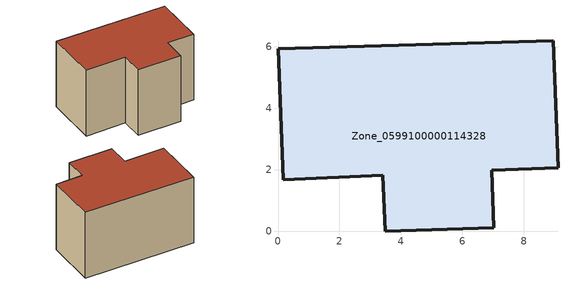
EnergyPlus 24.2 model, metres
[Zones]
Zone_0599100000114328
 floor ground (C_G): 0,5.94 8.95,6.19 9.11,2.06 6.95,1.98 7.02,0.11 3.49,0 3.41,1.82 0.17,1.68 z0
 wall outside (C_F): 8.95,6.19 0,5.94 0.17,1.68 3.41,1.82 3.49,0 7.02,0.11 6.95,1.98 9.11,2.06 8.95,6.19 z0:5.75
 roof outside (C_R): 9.11,2.06 8.95,6.19 0,5.94 0.17,1.68 3.41,1.82 3.49,0 7.02,0.11 6.95,1.98 z5.75
[BUILDING]
Pand.0599100000114328: North Axis=0; Terrain=City; Loads Convergence Tolerance Value=0.04; Temperature Convergence Tolerance Value=0.4; Solar Distribution=FullExterior; Maximum Number of Warmup Days=25; Minimum Number of Warmup Days=1
[Site:Location]
Rotterdam.The.Hague.AP_ZH_NLD Design_Conditions: Latitude=51.96; Longitude=4.45; Time Zone=1; Elevation=-4.5
[SITE:GROUNDTEMPERATURE:BUILDINGSURFACE]
18, 18, 18, 18, 18, 18, 18, 18, 18, 18, 18, 18
[MATERIAL] Thermal Absorptance=0.9; Solar Absorptance=0.7; Visible Absorptance=0.7
Name | Roughness | Thickness | Conductivity | Density | Specific Heat
G.TC.1946-1964 | MediumSmooth | 0.15 | 1 | 540 | 1210
F.TC.1946-1964 | Rough | 0.3 | 0.857143 | 1920 | 840
R.TC.1946-1964 | MediumRough | 0.2 | 0.235294 | 1500 | 1000
[CONSTRUCTION]
C_G: G.TC.1946-1964
C_F: F.TC.1946-1964
C_R: R.TC.1946-1964
[ZONE]
Zone_0599100000114328: Type=1; Multiplier=1; Ceiling Height=Autocalculate; Volume=Autocalculate; Floor Area=autocalculate; Part of Total Floor Area=Yes
[ZONEINFILTRATION:DESIGNFLOWRATE]
Infil_Zone_0599100000114328: Zone or ZoneList or Space or SpaceList=Zone_0599100000114328; Schedule=AlwaysOn; Design Flow Rate Calculation Method=Flow/Area; Flow Rate per Floor Area=0.003; Constant Term Coefficient=1; Temperature Term Coefficient=0; Velocity Term Coefficient=0; Velocity Squared Term Coefficient=0
[HVACTEMPLATE:ZONE:IDEALLOADSAIRSYSTEM]
Zone_0599100000114328: Maximum Heating Supply Air Temperature=50; Minimum Cooling Supply Air Temperature=13; Maximum Heating Supply Air Humidity Ratio=0.0156; Minimum Cooling Supply Air Humidity Ratio=0.0077; Heating Limit=NoLimit; Cooling Limit=NoLimit; Dehumidification Control Type=ConstantSensibleHeatRatio; Cooling Sensible Heat Ratio=0.7; Dehumidification Setpoint=60; Humidification Control Type=None; Humidification Setpoint=30; Outdoor Air Method=None; Outdoor Air Flow Rate per Person=0.00944; Outdoor Air Flow Rate per Zone Floor Area=0; Outdoor Air Flow Rate per Zone=0; Demand Controlled Ventilation Type=None; Outdoor Air Economizer Type=NoEconomizer; Heat Recovery Type=None; Sensible Heat Recovery Effectiveness=0.7; Latent Heat Recovery Effectiveness=0.65
[ZONECONTROL:THERMOSTAT]
ThermostatControl_Zone_0599100000114328: Zone or ZoneList=Zone_0599100000114328; Control Type Schedule=DualSetpointControlType; Control 1=Thermostat_Zone_0599100000114328; Temperature Difference Between Cutout And Setpoint=0
[THERMOSTATSETPOINT:DUALSETPOINT]
Thermostat_Zone_0599100000114328: Heating Setpoint Temperature Schedule=HeatingSetpoint_Zone_0599100000114328; Cooling Setpoint Temperature Schedule=CoolingSetpoint_Zone_0599100000114328
[SCHEDULE:COMPACT]
HeatingSetpoint_Zone_0599100000114328: Through: 12/31, For: AllDays, Until: 24:00, 21
CoolingSetpoint_Zone_0599100000114328: Through: 12/31, For: AllDays, Until: 24:00, 24
DualSetpointControlType: Through: 12/31, For: AllDays, Until: 24:00, 4
AlwaysOn: Through: 12/31, For: AllDays, Until: 24:00, 1
